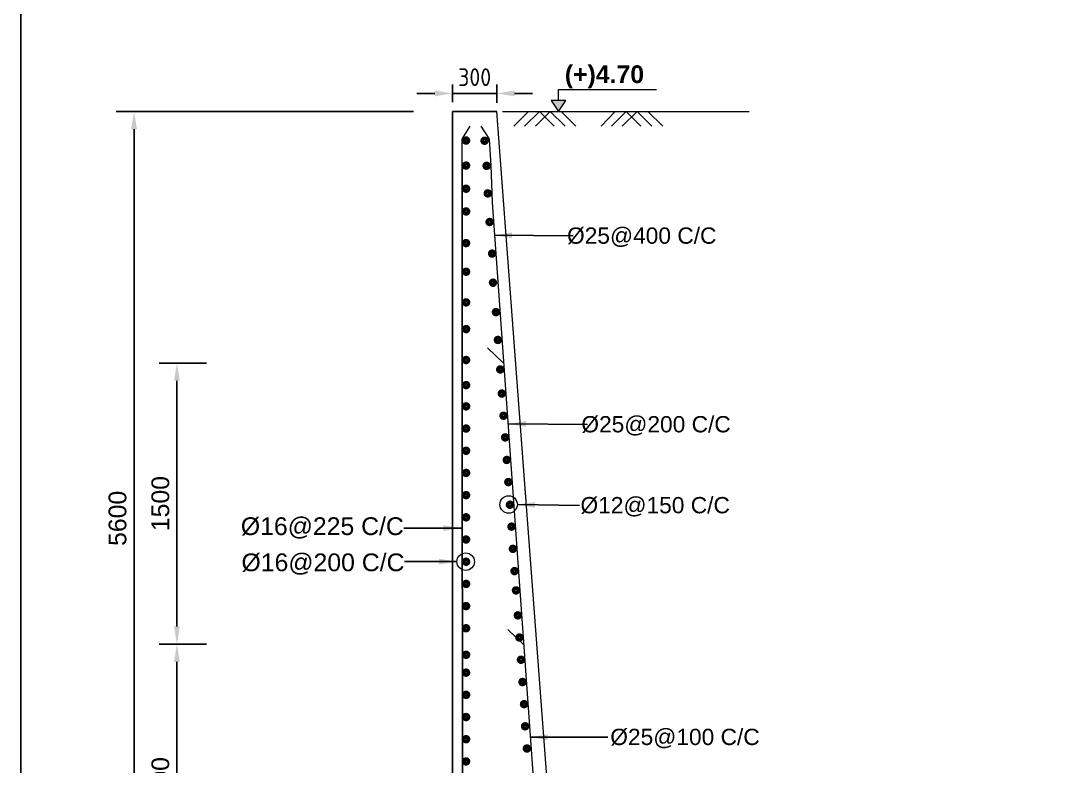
# Model space of a CAD drawing. Extents: x -358915 to 1258323, y -1667244 to -305611.
# Drawn here: x 620721 to 627806, y -1483763 to -1478726 of the extents above; entities that cross this region are included whole.
import ezdxf

# ---------------------------------------------------------------- set-up
doc = ezdxf.new("R2010")
doc.units = 0
doc.header["$LTSCALE"] = 300
doc.header["$MEASUREMENT"] = 0
doc.layers.get('DEFPOINTS').update_dxf_attribs({"linetype": 'CONTINUOUS'})
for name, color, linetype, lineweight in [('Dim', 7, 'CONTINUOUS', 9), ('HATCH', 252, 'CONTINUOUS', 5), ('ROD', 1, 'CONTINUOUS', 30)]:
    doc.layers.add(name, color=color, linetype=linetype, lineweight=lineweight)
for name, color, linetype in [('LINE', 7, 'CONTINUOUS'), ('REINF.', 1, 'CONTINUOUS'), ('TXT', 7, 'CONTINUOUS')]:
    doc.layers.add(name, color=color, linetype=linetype)
doc.styles.add('Arial', font='arial.ttf')
doc.styles.add('DIM', font='isocp3.shx')
doc.dimstyles.new('dim_60', dxfattribs={"dimtxt": 120, "dimasz": 120, "dimexe": 60, "dimexo": 60, "dimgap": 50, "dimtad": 1, "dimdec": 0, "dimzin": 0, "dimdsep": 46, "dimtxsty": 'DIM', "dimcen": 0.09, "dimclrd": 5, "dimclre": 5, "dimclrt": 7, "dimadec": 0, "dimazin": 0, "dimtfac": 1, "dimtdec": 0, "dimtmove": 0, "dimatfit": 3, "dimfxl": 1, "dimtolj": 1, "dimtzin": 0, "dimarcsym": 0})

# ---------------------------------------------------------------- blocks, each defined once
blk = doc.blocks.new('*D764')
at = {"layer": 'DEFPOINTS', "color": 0, "ltscale": 50, "transparency": 16777216}
for p in [(623937.6, -1479216.1), (623637.6, -1479335.7), (623937.6, -1479340.3)]:
    blk.add_point(p, dxfattribs=at)
at = {"layer": 'Dim', "color": 5, "lineweight": -2, "ltscale": 50, "transparency": 16777216}
for p, q in [((623637.6, -1479275.7), (623637.6, -1479156.1)), ((623937.6, -1479280.3), (623937.6, -1479156.1)), ((623517.6, -1479216.1), (623397.6, -1479216.1)), ((623637.6, -1479216.1), (623937.6, -1479216.1)), ((624057.6, -1479216.1), (624177.6, -1479216.1))]:
    blk.add_line(p, q, dxfattribs=at)
at = {"layer": 'Dim', "color": 5, "ltscale": 50, "transparency": 16777216}
for points in [[(623517.6, -1479196.1), (623517.6, -1479236.1), (623637.6, -1479216.1)], [(624057.6, -1479196.1), (624057.6, -1479236.1), (623937.6, -1479216.1)]]:
    blk.add_solid(points, dxfattribs=at)
at = {"layer": 'Dim', "color": 7, "ltscale": 50, "transparency": 16777216, "insert": (623787.6, -1479106.1), "char_height": 120, "attachment_point": 5, "style": 'DIM'}
blk.add_mtext('\\A1;300', dxfattribs=at)
blk = doc.blocks.new('*D767')
at = {"layer": 'DEFPOINTS', "color": 0, "ltscale": 500, "transparency": 16777216}
for p in [(621485.2, -1479338.5), (623434.7, -1479338.5), (621934.7, -1484838.9)]:
    blk.add_point(p, dxfattribs=at)
at = {"layer": 'Dim', "color": 5, "lineweight": -2, "ltscale": 500, "transparency": 16777216}
for p, q in [((623374.7, -1479338.5), (621365.2, -1479338.5)), ((621485.2, -1484718.9), (621485.2, -1479458.5)), ((621874.7, -1484838.9), (621365.2, -1484838.9))]:
    blk.add_line(p, q, dxfattribs=at)
at = {"layer": 'Dim', "color": 5, "ltscale": 500, "transparency": 16777216}
for points in [[(621465.2, -1479458.5), (621505.2, -1479458.5), (621485.2, -1479338.5)], [(621465.2, -1484718.9), (621505.2, -1484718.9), (621485.2, -1484838.9)]]:
    blk.add_solid(points, dxfattribs=at)
at = {"layer": 'Dim', "color": 7, "ltscale": 500, "transparency": 16777216, "insert": (621373.9, -1482088.7), "char_height": 120, "attachment_point": 5, "rotation": 90, "style": 'Arial'}
blk.add_mtext('\\A1;5600', dxfattribs=at)
blk = doc.blocks.new('*D777')
at = {"layer": 'DEFPOINTS', "color": 0, "ltscale": 500, "transparency": 16777216}
for p in [(621774.9, -1482938.9), (622035.5, -1482938.9), (621934.7, -1484838.9)]:
    blk.add_point(p, dxfattribs=at)
at = {"layer": 'Dim', "color": 5, "lineweight": -2, "ltscale": 500, "transparency": 16777216}
for p, q in [((621975.5, -1482938.9), (621654.9, -1482938.9)), ((621774.9, -1484718.9), (621774.9, -1483058.9)), ((621874.7, -1484838.9), (621654.9, -1484838.9))]:
    blk.add_line(p, q, dxfattribs=at)
at = {"layer": 'Dim', "color": 5, "ltscale": 500, "transparency": 16777216}
for points in [[(621754.9, -1483058.9), (621794.9, -1483058.9), (621774.9, -1482938.9)], [(621754.9, -1484718.9), (621794.9, -1484718.9), (621774.9, -1484838.9)]]:
    blk.add_solid(points, dxfattribs=at)
at = {"layer": 'Dim', "color": 7, "ltscale": 500, "transparency": 16777216, "insert": (621663.6, -1483888.9), "char_height": 120, "attachment_point": 5, "rotation": 90, "style": 'Arial'}
blk.add_mtext('\\A1;1500', dxfattribs=at)
blk = doc.blocks.new('*D1405')
at = {"layer": 'DEFPOINTS', "color": 0, "ltscale": 500, "transparency": 16777216}
for p in [(621774.9, -1481038.9), (622035.5, -1481038.9), (621934.7, -1482938.9)]:
    blk.add_point(p, dxfattribs=at)
at = {"layer": 'Dim', "color": 5, "lineweight": -2, "ltscale": 500, "transparency": 16777216}
for p, q in [((621975.5, -1481038.9), (621654.9, -1481038.9)), ((621774.9, -1482818.9), (621774.9, -1481158.9)), ((621874.7, -1482938.9), (621654.9, -1482938.9))]:
    blk.add_line(p, q, dxfattribs=at)
at = {"layer": 'Dim', "color": 5, "ltscale": 500, "transparency": 16777216}
for points in [[(621754.9, -1481158.9), (621794.9, -1481158.9), (621774.9, -1481038.9)], [(621754.9, -1482818.9), (621794.9, -1482818.9), (621774.9, -1482938.9)]]:
    blk.add_solid(points, dxfattribs=at)
at = {"layer": 'Dim', "color": 7, "ltscale": 500, "transparency": 16777216, "insert": (621663.6, -1481988.9), "char_height": 120, "attachment_point": 5, "rotation": 90, "style": 'Arial'}
blk.add_mtext('\\A1;1500', dxfattribs=at)

msp = doc.modelspace()

# ---------------------------------------------------------------- hatches: boundary and pattern name
at = {"layer": 'Dim', "ltscale": 500}
h = msp.add_hatch(color=15, dxfattribs=at)
h.dxf.hatch_style = 1
h.paths.add_polyline_path([(624353.9, -1479264.6), (624304.2, -1479264.6), (624353.9, -1479338.5)])
h.paths.add_polyline_path([(624403.6, -1479264.6), (624353.9, -1479264.6), (624353.9, -1479338.5)])

# ---------------------------------------------------------------- linework, layer by layer
at = {"layer": 'Dim', "ltscale": 50}
msp.add_line((623981.4, -1479338.5), (625643.6, -1479338.5), dxfattribs=at)
at = {"layer": 'Dim', "ltscale": 500}
msp.add_lwpolyline([(624353.9, -1479264.6), (624353.9, -1479188.7), (625016.4, -1479188.7)], dxfattribs=at)
msp.add_lwpolyline([(624353.9, -1479338.5), (624403.6, -1479264.6), (624304.2, -1479264.6)], close=True, dxfattribs=at)
at = {"layer": 'Dim'}
for centre in [(624017.1, -1481994.8), (623726.5, -1482381.7)]:
    msp.add_circle(centre, 59.1, dxfattribs=at)
at = {"layer": 'HATCH', "color": 8, "lineweight": 15}
msp.add_line((623976, -1479338.5), (625087.8, -1479338.5), dxfattribs=at)
at = {"layer": 'HATCH', "lineweight": 15}
for points in [[(624151.9, -1479338.5), (624052, -1479438.4)], [(624225.4, -1479338.5), (624125.5, -1479438.4)], [(624298.9, -1479338.5), (624199.1, -1479438.4)], [(624225.4, -1479338.5), (624325.3, -1479438.4)], [(624298.9, -1479338.5), (624398.8, -1479438.4)], [(624372.5, -1479338.5), (624472.3, -1479438.4)], [(624738.3, -1479338.5), (624643.6, -1479438.4)], [(624811.9, -1479338.5), (624712, -1479438.4)], [(624885.4, -1479338.5), (624785.5, -1479438.4)], [(624811.9, -1479338.5), (624911.7, -1479438.4)], [(624885.4, -1479338.5), (624985.3, -1479438.4)], [(624958.9, -1479338.5), (625058.8, -1479438.4)]]:
    msp.add_lwpolyline(points, dxfattribs=at)
at = {"layer": 'LINE'}
for p in [(623937.6, -1479338.5), (623637.6, -1484838.9)]:
    msp.add_line(p, (623637.6, -1479338.5), dxfattribs=at)
at = {"layer": 'LINE', "lineweight": 15}
msp.add_line((624337.6, -1484674.2), (623937.6, -1479338.5), dxfattribs=at)
at = {"layer": 'LINE'}
msp.add_lwpolyline([(649573, -1489454.2), (620720.6, -1489454.2), (620720.6, -1469051.5), (649573, -1469051.5)], close=True, dxfattribs=at)
at = {"layer": 'REINF.', "lineweight": 15}
for points in [[(623702.7, -1479701.1), (623702.7, -1479526.6, -0.145837), (623704.7, -1479520), (623758.3, -1479438.1)], [(623828.8, -1479438.1), (623882.7, -1479520.4, -0.128674), (623884.6, -1479526.1), (623896.6, -1479704.4), (623906.8, -1479952.2), (624296.6, -1485424.2, 0.397986), (624321.6, -1485447.8), (624480.2, -1485447.8)]]:
    msp.add_lwpolyline(points, format="xyb", dxfattribs=at)
at = {"layer": 'REINF.'}
msp.add_lwpolyline([(623702.7, -1479701.1), (623705, -1485422.2, -0.414214), (623675, -1485452.2), (623501, -1485452.2), (623471.7, -1485414.5)], format="xyb", dxfattribs=at)
for points in [[(623979.7, -1481036.7), (623874.4, -1480936.5)], [(624118.3, -1482941.3), (624012.9, -1482841)]]:
    msp.add_lwpolyline(points, dxfattribs=at)
at = {"layer": 'ROD', "const_width": 30.7}
for points in [[(623717.2, -1479530.6, 1), (623742.2, -1479539, 1)], [(623842, -1479532.3, 1), (623867.2, -1479539.9, 1)], [(623716.8, -1479699.7, 1), (623741.8, -1479708.1, 1)], [(623855.8, -1479702.1, 1), (623881.1, -1479709.8, 1)], [(623717.2, -1479856.2, 1), (623742.2, -1479864.5, 1)], [(623863.7, -1479888.1, 1), (623889, -1479895.7, 1)], [(623717.2, -1480010, 1), (623742.2, -1480018.4, 1)], [(623876.1, -1480081.7, 1), (623901.3, -1480089.3, 1)], [(623717.2, -1480223.6, 1), (623742.2, -1480232, 1)], [(623893.2, -1480295.2, 1), (623918.5, -1480302.8, 1)], [(623717.2, -1480417.5, 1), (623742.2, -1480425.8, 1)], [(623899, -1480491.9, 1), (623924.3, -1480499.5, 1)], [(623717.2, -1480624.7, 1), (623742.2, -1480633.1, 1)], [(623918.8, -1480690.8, 1), (623944.1, -1480698.5, 1)], [(623717.2, -1480805.1, 1), (623742.2, -1480813.5, 1)], [(623932, -1480878.8, 1), (623957.3, -1480886.4, 1)], [(623717.2, -1481014.2, 1), (623742.2, -1481022.5, 1)], [(623947.9, -1481078.5, 1), (623973.1, -1481086.2, 1)], [(623717.2, -1481183.8, 1), (623742.2, -1481192.1, 1)], [(623958.7, -1481241.1, 1), (623984, -1481248.7, 1)], [(623717.2, -1481327.5, 1), (623742.2, -1481335.9, 1)], [(623970.3, -1481391.1, 1), (623995.5, -1481398.7, 1)], [(623717.2, -1481477.5, 1), (623742.2, -1481485.9, 1)], [(623981.5, -1481537.5, 1), (624006.8, -1481545.1, 1)], [(623717.2, -1481627.5, 1), (623742.2, -1481635.9, 1)], [(623992, -1481690.1, 1), (624017.2, -1481697.7, 1)], [(623717.2, -1481777.5, 1), (623742.2, -1481785.9, 1)], [(624002.6, -1481839.5, 1), (624027.8, -1481847.1, 1)], [(623717.2, -1481927.5, 1), (623742.2, -1481935.9, 1)], [(624013.6, -1481992.5, 1), (624038.9, -1482000.1, 1)], [(623717.2, -1482077.5, 1), (623742.2, -1482085.9, 1)], [(624024, -1482140.9, 1), (624049.2, -1482148.5, 1)], [(623717.2, -1482227.5, 1), (623742.2, -1482235.9, 1)], [(624033.5, -1482290.9, 1), (624058.8, -1482298.5, 1)], [(623717.2, -1482377.5, 1), (623742.2, -1482385.9, 1)], [(624044.9, -1482441.4, 1), (624070.2, -1482449, 1)], [(623717.2, -1482527.5, 1), (623742.2, -1482535.9, 1)], [(624054.5, -1482571.9, 1), (624079.8, -1482579.5, 1)], [(623717.2, -1482677.5, 1), (623742.2, -1482685.9, 1)], [(624066.7, -1482740.7, 1), (624092, -1482748.3, 1)], [(623717.2, -1482827.5, 1), (623742.2, -1482835.9, 1)], [(624077.4, -1482890.7, 1), (624102.7, -1482898.3, 1)], [(623717.2, -1483006.5, 1), (623742.2, -1483014.9, 1)], [(624088.3, -1483040.6, 1), (624113.6, -1483048.2, 1)], [(623717.2, -1483127.5, 1), (623742.2, -1483135.9, 1)], [(624098.4, -1483191.1, 1), (624123.7, -1483198.8, 1)], [(623717.2, -1483277.5, 1), (623742.2, -1483285.9, 1)], [(624108.9, -1483340.6, 1), (624134.1, -1483348.2, 1)], [(623717.2, -1483427.5, 1), (623742.2, -1483435.9, 1)], [(624116, -1483490.5, 1), (624141.3, -1483498.1, 1)], [(623717.2, -1483577.5, 1), (623742.2, -1483585.9, 1)], [(624128.1, -1483640.5, 1), (624153.4, -1483648.1, 1)], [(623717.2, -1483727.5, 1), (623742.2, -1483735.9, 1)]]:
    msp.add_lwpolyline(points, format="xyb", close=True, dxfattribs=at)

# ---------------------------------------------------------------- texts
at = {"layer": 'TXT', "color": 0, "insert": (624665, -1479104.5), "char_height": 120, "width": 676.664, "attachment_point": 5, "style": 'Arial'}
msp.add_mtext('{\\fArial|b1|i0|c0|p34;\\C6;(+)4.70}', dxfattribs=at)
at = {"layer": 'TXT', "color": 0, "style": 'Arial'}
for s, insert, char_height, attachment_point in [('%%C25@400 C/C', (624412.1, -1480188.3), 110, 4), ('%%C25@200 C/C', (624508.9, -1481463.4), 110, 4), ('%%C12@150 C/C', (624503, -1482010.5), 110, 4), ('%%C16@225 C/C', (623309, -1482153.7), 120, 6), ('%%C16@200 C/C', (623313.3, -1482398), 120, 6), ('%%C25@100 C/C ', (625714.6, -1483577.1), 110, 6)]:
    msp.add_mtext(s, dxfattribs=dict(at, insert=insert, char_height=char_height, attachment_point=attachment_point))

# ---------------------------------------------------------------- dimensions: what is measured, and where the dimension line sits
at = {"layer": 'Dim', "ltscale": 50}
dim = msp.add_linear_dim(base=(623937.6, -1479216.1), p1=(623637.6, -1479335.7), p2=(623937.6, -1479340.3), angle=180, dimstyle='dim_60', dxfattribs=at)
dim.commit()
dim.dimension.update_dxf_attribs({"geometry": '*D764', "text_midpoint": (623787.6, -1479216.1), "dimtype": 160})
at = {"layer": 'Dim', "ltscale": 500}
for base, p1, p2, text, picture, middle in [((621485.2, -1479338.5), (621934.7, -1484838.9), (623434.7, -1479338.5), '5600', '*D767', (621373.9, -1482088.7)), ((621774.9, -1481038.9), (621934.7, -1482938.9), (622035.5, -1481038.9), '1500', '*D1405', (621663.6, -1481988.9)), ((621774.9, -1482938.9), (621934.7, -1484838.9), (622035.5, -1482938.9), '1500', '*D777', (621663.6, -1483888.9))]:
    dim = msp.add_linear_dim(base=base, p1=p1, p2=p2, angle=90, text=text, dimstyle='dim_60', override={"dimexe": 120, "dimtxsty": 'Arial', "dimfxl": 120}, dxfattribs=at)
    dim.commit()
    dim.dimension.update_dxf_attribs({"geometry": picture, "text_midpoint": middle})

# ---------------------------------------------------------------- leaders
at = {"layer": 'LINE'}
for points in [[(623919.1, -1480174.4), (624454.4, -1480179.1)], [(624015.9, -1481449.5), (624551.3, -1481454.2)], [(624076.2, -1481995.9), (624495.7, -1482001.3)], [(623695.6, -1482154.5), (623309, -1482154.5)], [(623665.5, -1482380.9), (623313.3, -1482380.9)], [(624160.8, -1483568.2), (624686.8, -1483568.3)]]:
    msp.add_leader(points, dimstyle='dim_60', dxfattribs=at)

doc.saveas('drawing.dxf')
